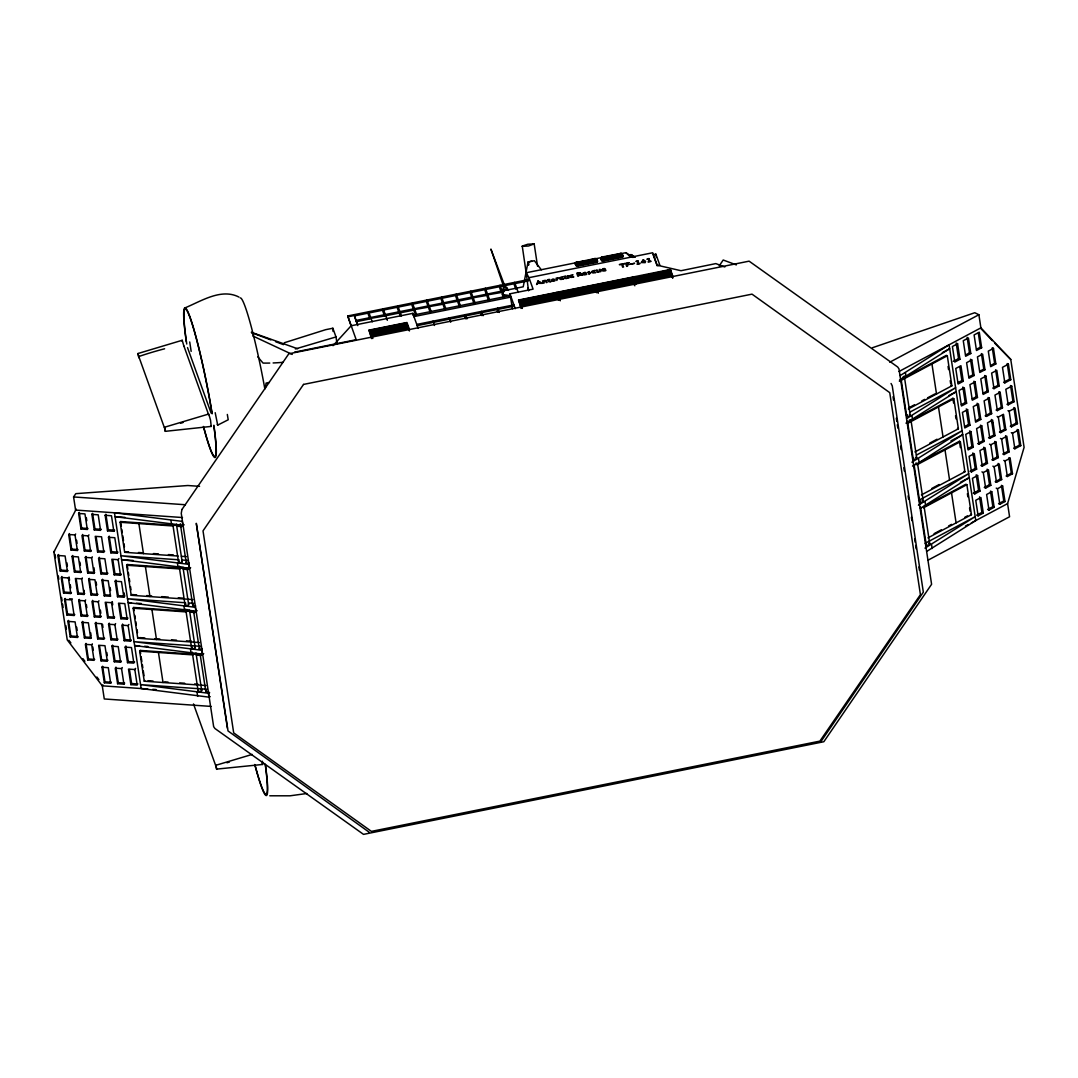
<?xml version="1.0" encoding="UTF-8"?>
<svg xmlns="http://www.w3.org/2000/svg" width="1078" height="1078" viewBox="0 0 1078 1078"><rect width="100%" height="100%" fill="white"/><g stroke="black" fill="none" stroke-linecap="round" stroke-linejoin="round"><path stroke-width="1.5" d="M265.39 388.067L266.091 383.081A162.778 1.011 -11.4 0 1 269.352 382.421M409.6 329.814L406.958 322.497L368.999 330.137L371.492 338.573M673.036 276.79L670.408 269.473L518.572 300.034L521.065 308.47M670.408 269.473L671.837 274.971M541.318 269.796L534.378 260.714L528.045 261.994L523.221 286.802L502.186 291.033L502.847 297.865M596.282 261.9L577.929 265.511C576.191 266.751 573.86 261.914 576.487 262.304M595.46 259.326C598.398 259.367 593.291 260.795 594.679 258.518C596.754 257.736 599.045 262.493 596.174 262.426L577.242 266.185L576.285 266.023L575.477 263.611M575.248 264.164L576.191 263.571M577.282 265.457L576.016 262.439L594.557 258.666M596.484 260.58C593.385 256.227 598.357 262.331 595.797 260.889L577.121 264.73M597.441 261.307L596.956 260.445L577.431 264.703M620.591 253.451C621.858 252.36 624.836 257.359 621.777 257.278L603.653 260.93C601.511 262.089 599.368 257.817 602.184 257.655L620.672 253.963L622.249 256.294L603.06 260.297L601.699 257.251M602.359 260.431L600.931 257.588L601.969 257.184M620.093 255.661L602.076 259.299L601.874 257.736M622.114 256.604L622.572 255.297L601.955 259.448L602.117 260.31M505.501 287.22C506.067 284.646 501.62 286.694 504.019 287.893M927.862 560.277L1009.574 516.753L1007.58 503.615L1024.1 447.33L1010.76 359.446L980.886 327.86L978.891 314.736L974.768 312.728L872.398 347.749M138.024 353.503L138.846 357.586L138.024 353.503L182.195 340.284L183.961 346.348M182.195 340.284L182.101 341.187M191.156 351.388L189.715 341.955M164.57 427.225L165.392 431.321L164.57 427.225L208.741 414.019L210.506 420.07L211.234 426.416L165.392 431.321M217.271 424.355L217.702 425.123L215.196 412.712M217.702 425.123L228.213 419.773L227.323 414.437M252.185 754.425L215.896 765.272L216.584 769.113L262.574 764.464L262.399 761.23M216.732 769.369L215.896 765.272M526.468 274.971L522.251 246.067L527.829 244.234L534.176 243.911L537.545 266.185M534.176 243.911L528.463 246.013L522.129 246.336M211.072 706.413L104.27 698.962L102.275 685.824L67.24 639.914L53.9 552.03L76.215 509.126L75.581 510.069L182.478 517.534M503.938 286.627L503.938 287.314M596.646 261.442L577.875 265.404M75.581 510.069L73.587 496.945L75.81 493.657L187.855 485.518L199.565 486.34M80.985 529.015L78.627 513.451L79.273 512.495L81.632 528.058L80.985 529.015L87.305 529.446L87.978 528.463L81.632 528.058M53.9 552.03L54.533 551.087M57.862 555.48L58.495 554.537L60.853 570.087L60.22 571.03L67.456 571.542L65.098 555.992L57.862 555.48L60.22 571.03M75.015 534.944L68.696 534.499L71.054 550.049L77.387 550.494L75.015 534.944L75.662 534.001M91.886 514.381L92.587 513.344L94.945 528.907L94.244 529.931L100.577 530.376L98.206 514.826L91.886 514.381L94.244 529.931M71.054 550.049L71.7 549.106L69.329 533.556M74.395 572.027L72.037 556.464L72.671 555.52L75.029 571.084L74.395 572.027L80.715 572.472L81.362 571.529L75.029 571.084M77.387 550.494L78.02 549.551L71.7 549.106M88.288 535.874L81.955 535.429L84.327 550.979L90.646 551.424L88.288 535.874L88.948 534.877M107.517 530.861L105.145 515.311L105.9 514.206L108.258 529.756L107.517 530.861L113.837 531.306L114.605 530.16L108.258 529.756M84.327 550.979L84.973 550.023L82.602 534.472M68.426 577.956L61.19 577.444L63.562 593.008L70.798 593.506L68.426 577.956L69.073 577.013L69.544 580.126M87.655 572.957L85.297 557.393L85.944 556.437L88.302 571.987L87.655 572.957L93.988 573.388L94.648 572.405L88.302 571.987M90.646 551.424L91.32 550.427L84.973 550.023M63.562 593.008L64.195 592.065L61.837 576.501M93.988 573.388L91.617 557.838L92.29 556.841M66.89 614.972L64.532 599.422L65.165 598.479L67.523 614.029L66.89 614.972L74.126 615.484L74.759 614.541L67.523 614.029M97.586 551.909L95.228 536.345L101.548 536.79L103.906 552.354L97.586 551.909L98.287 550.871L96.158 536.871M110.845 552.839L108.487 537.275L109.228 536.17L111.6 551.72L110.845 552.839L117.165 553.27L117.947 552.125L111.6 551.72M70.798 593.506L71.431 592.563L64.195 592.065M81.699 578.886L75.366 578.441L77.737 593.991L84.057 594.436L81.699 578.886L82.332 577.943M178.086 556.046L124.671 552.313L120.116 522.278L120.615 521.536L182.169 525.835M77.737 593.991L78.371 593.048L76.242 579.048M88.639 579.371L89.285 578.414L91.643 593.965L90.997 594.921L97.316 595.366L94.958 579.802L88.639 579.371L90.997 594.921M81.066 615.969L78.707 600.406L79.341 599.462L81.699 615.026L81.066 615.969L87.385 616.4L88.032 615.457L81.699 615.026M84.057 594.436L84.219 590.38M70.232 636.95L67.86 621.386L68.507 620.443L70.865 636.007L70.232 636.95L77.468 637.448L78.101 636.505L70.865 636.007M100.928 573.873L98.556 558.323L104.876 558.768L107.248 574.318L100.928 573.873L101.615 572.849L99.257 557.286M90.552 592.024L91.199 591.067M87.385 616.4L85.027 600.85L85.661 599.907M101.898 580.287L102.599 579.263L104.957 594.813L104.256 595.851L110.576 596.282L108.218 580.732L101.898 580.287L104.256 595.851M118.149 559.684L111.816 559.253L114.187 574.803L120.507 575.248L118.149 559.684L118.917 558.539M124.671 552.313L128.498 551.801M84.407 637.933L82.036 622.383L82.683 621.44L85.041 636.99L84.407 637.933L90.727 638.378L91.36 637.435L85.041 636.99M114.187 574.803L114.928 573.698L112.813 559.698M98.287 601.78L91.967 601.335L94.325 616.885L100.658 617.33L98.287 601.78L98.96 600.783M117.515 596.767L115.157 581.217L115.912 580.112L118.27 595.662L117.515 596.767L123.849 597.212L124.617 596.067L124.145 592.954M192.854 599.584L131.206 595.285L126.638 565.249L127.137 564.508L188.69 568.793M120.507 575.248L121.275 574.102L114.928 573.698M94.325 616.885L94.972 615.929L92.614 600.379M95.309 623.3L95.955 622.343L98.314 637.906L97.667 638.863L103.987 639.294L101.628 623.744L95.309 623.3L97.667 638.863M111.56 602.696L105.226 602.265L107.598 617.815L113.918 618.26L111.56 602.696L112.274 601.632L112.745 604.745M107.598 617.815L108.285 616.778L106.17 602.777M91.697 644.792L85.378 644.348L87.736 659.898L94.069 660.342L91.697 644.792L92.344 643.849M110.926 639.78L108.568 624.229L109.269 623.192L111.627 638.755L110.926 639.78L117.259 640.224L117.974 639.16L111.627 638.755M113.918 618.26L114.645 617.182L108.285 616.778M131.206 595.285L131.705 594.544L136.69 594.894M87.736 659.898L88.383 658.954L86.011 643.404M117.259 640.224L114.888 624.674L115.615 623.61M121.598 617.627L127.959 618.044L127.177 619.176L120.857 618.745L121.598 617.627L119.483 603.64M199.39 642.542L137.728 638.243L133.16 608.208L133.659 607.466L195.212 611.765M101.009 660.827L98.637 645.277L104.97 645.709L107.328 661.272L101.009 660.827L101.655 659.871L99.526 645.87M114.268 661.757L111.91 646.194L112.597 645.17L114.969 660.72L114.268 661.757L120.588 662.202L121.315 661.124L114.969 660.72M128.147 625.59L121.827 625.159L124.199 640.709L130.519 641.154L128.147 625.59L128.929 624.458M104.337 682.792L101.979 667.242L102.626 666.285L104.984 681.835L104.337 682.792L110.657 683.236L111.33 682.253L104.984 681.835M124.199 640.709L124.94 639.604L122.582 624.054M125.169 647.123L125.91 646.018L128.282 661.569L127.527 662.674L133.847 663.118L131.489 647.568L125.169 647.123L127.527 662.674M130.519 641.154L131.287 640.009L124.94 639.604M102.909 684.88L102.275 685.824L147.78 689.004M137.728 638.243L138.227 637.502M121.558 668.616L115.238 668.171L117.596 683.721L123.93 684.166L121.558 668.616L122.286 667.538M117.596 683.721L118.297 682.697L115.939 667.134M205.911 685.514L144.25 681.202L139.682 651.166L140.194 650.425L201.734 654.723M123.93 684.166L124.644 683.102L118.297 682.697M134.831 669.532L128.498 669.101L130.869 684.651L137.189 685.096L134.831 669.532L135.599 668.387M130.869 684.651L131.61 683.546L129.481 669.546M144.25 681.202L144.748 680.461M719.282 265.781L723.203 260.014L736.341 264.905M629.781 255.499L630.805 255.486L629.741 255.432M631.021 254.543C639.214 260.31 626.21 253.68 631.452 254.812L635.306 257.305M632.22 256.294L631.263 254.772M630.953 255.163L631.317 254.731M633.419 256.699L632.907 257.453L630.118 255.122M820.884 741.637L923.334 592.159L892.247 385.83L891.048 383.485M333.021 345.674L351.172 325.758L412.78 313.361L418.197 328.399M900.184 375.575L949.085 344.798L975.779 520.553L926.864 551.343M899.456 380.184L949.678 348.706L942.32 352.627M906.706 418.547L955.62 387.77L909.953 412.079M905.978 423.142L956.199 391.664L948.842 395.586M911.907 462.206L962.142 430.728L916.475 455.051M918.429 505.178L968.664 473.7L918.591 500.367M920.342 508.371L969.257 477.594L960.417 482.297M924.951 548.136L975.186 516.658L925.113 543.325M575.356 263.382L576.083 263.18M889.754 362.208L978.891 314.736M899.012 371.479L980.886 327.86M957.587 343.747L952.413 346.496L954.771 362.06L959.946 359.297L957.587 343.747L956.199 343.06L958.558 358.624L959.946 359.297M904.092 377.866L946.376 355.349L947.306 355.794L951.861 385.83L908.39 408.993M899.389 381.316L947.306 355.794M970.793 353.517L965.632 356.279L963.26 340.715L968.435 337.966L970.793 353.517L969.499 352.883L965.592 354.945M981.654 347.736L976.479 350.498L974.108 334.935L979.282 332.186L981.654 347.736L980.441 347.156L976.533 349.205M971.777 359.931L966.602 362.693L968.96 378.243L974.135 375.494L971.777 359.931L970.483 359.297L972.841 374.861L974.135 375.494M993.471 348.383L988.297 351.132L990.655 366.682L995.829 363.933L993.471 348.383L992.286 347.803L994.644 363.353L995.829 363.933M908.66 407.902L914.481 404.789M921.771 400.908L924.695 399.359M927.606 397.809L934.895 393.928M990.776 365.429L994.644 363.353M963.287 381.262L958.113 384.024L955.755 368.474L960.929 365.711L963.287 381.262L961.899 380.588L957.978 382.636M984.982 369.714L979.808 372.462L977.45 356.912L982.624 354.15L984.982 369.714L983.783 369.121L979.875 371.169M975.105 381.908L969.93 384.657L972.302 400.207L977.476 397.459L975.105 381.908L973.811 381.275M985.952 376.128L980.791 378.877L983.149 394.44L988.324 391.678L985.952 376.128L984.753 375.535L987.125 391.098L988.324 391.678M1008.402 364.175L1002.486 367.329L1004.844 382.879L1010.76 379.726L1008.402 364.175L1007.216 363.596L1009.587 379.146L1010.76 379.726M910.614 420.824L952.898 398.308L953.828 398.766L958.382 428.801L914.912 451.951M907.393 423.492L953.828 398.766M999.171 385.897L997.985 385.331L992.811 388.08L993.997 388.659L999.171 385.897L996.813 370.347L991.639 373.096L993.997 388.659M1009.587 379.146L1003.658 382.299L1004.844 382.879M966.616 403.239L961.455 405.988L959.083 390.438L964.258 387.676L966.616 403.239L965.228 402.566L961.32 404.614M967.599 409.653L962.425 412.402L964.783 427.966L969.957 425.204L967.599 409.653L966.211 408.98M989.294 398.092L984.12 400.854L986.478 416.404L991.652 413.656L989.294 398.092L988.095 397.512L990.453 413.063L991.652 413.656M1000.141 392.311L994.967 395.074L997.339 410.624L1002.5 407.875L1000.141 392.311L998.956 391.745L1001.327 407.295L1002.5 407.875M1011.743 386.14L1005.814 389.293L1008.186 404.843L1014.102 401.69L1011.743 386.14L1010.558 385.56L1012.916 401.124L1014.102 401.69M929.762 443.098L937.051 439.218M1001.327 407.295L996.153 410.044L997.339 410.624M1012.916 401.124L1007 404.277L1008.186 404.843M980.805 419.423L975.63 422.185L973.272 406.622L978.447 403.873L980.805 419.423L979.511 418.803L975.603 420.851M950.944 440.902L962.735 434.636L919.103 462.597L918.51 458.702M970.928 431.618L965.753 434.38L968.125 449.93L973.299 447.181L970.928 431.618L969.54 430.944M981.775 425.837L976.614 428.599L978.972 444.149L984.147 441.401L981.775 425.837L980.481 425.217L982.853 440.767L984.147 441.401M997.123 416.458L998.309 417.038L1003.483 414.289L1005.841 429.839L1000.667 432.601L999.481 432.022L1004.656 429.26L1005.841 429.839M1007.97 410.691L1009.156 411.257L1015.072 408.104L1017.443 423.667L1011.514 426.821L1010.329 426.241L1016.258 423.088L1017.443 423.667M912.5 466.114L959.42 441.266L960.35 441.724L964.918 471.76L921.434 494.91M916.879 464.874L960.35 441.724M989.82 438.369L994.994 435.62L992.636 420.07L987.461 422.819L989.82 438.369L988.566 437.762L993.795 435.04L994.994 435.62M989.55 444.176L990.79 444.783L995.964 442.034L998.322 457.584L993.161 460.346L991.908 459.74L997.123 457.005L998.322 457.584M1000.465 438.436L1001.637 439.015L1006.812 436.253L1009.183 451.817L1004.009 454.566L1002.823 453.986L1007.997 451.237L1009.183 451.817M1011.312 432.655L1012.498 433.235L1018.414 430.082L1020.772 445.632L1014.856 448.785L1013.67 448.205L1019.586 445.052L1020.772 445.632M931.904 488.388L939.194 484.507M971.453 471.894L976.628 469.146L974.269 453.595L969.095 456.344L971.453 471.894L970.025 471.207M982.301 466.127L987.475 463.365L985.117 447.815L979.942 450.564L982.301 466.127L980.967 465.467L986.181 462.731L987.475 463.365M977.611 475.56L972.437 478.322L974.795 493.872L979.969 491.11L977.611 475.56L976.21 474.886L978.581 490.436L979.969 491.11M981.937 471.881L983.284 472.541L988.459 469.779L990.817 485.343L985.642 488.091L984.308 487.445L989.523 484.709L990.817 485.343M992.878 466.154L994.132 466.761L999.306 463.998L1001.664 479.562L996.49 482.311L995.25 481.704L1000.465 478.969L1001.664 479.562M1003.793 460.4L1004.979 460.98L1010.153 458.231L1012.511 473.781L1007.337 476.53L1006.151 475.964L1011.326 473.202L1012.511 473.781M923.671 506.754L965.942 484.238L966.872 484.682L971.44 514.718L927.969 537.882M923.401 507.846L966.872 484.682M991.787 491.757L986.613 494.506L988.984 510.056L994.159 507.307L991.787 491.757L990.493 491.123L992.851 506.673L994.159 507.307M996.22 488.118L997.473 488.725L1002.634 485.976L1005.006 501.526L999.832 504.288L998.578 503.682L1003.793 500.947L1005.006 501.526M934.06 533.691L941.35 529.797M948.64 525.916L951.551 524.366M964.675 517.373L967.586 515.823M978.137 515.836L983.298 513.088L980.94 497.524L975.765 500.286L978.137 515.836L976.695 515.136L981.91 512.414L983.298 513.088M965.47 526.051L968.421 524.487M971.359 522.911L1007.58 503.615M184.89 307.931C201.249 301.18 221.246 287.92 238.979 297.083M953.343 361.359L958.558 358.624M968.92 376.909L972.841 374.861M972.262 398.873L976.169 396.825L977.476 397.459M983.203 393.147L987.125 391.098M964.648 426.578L968.57 424.53L969.957 425.204M990.453 413.063L985.238 415.798L986.478 416.404M967.99 448.556L971.898 446.494L973.299 447.181M978.932 442.815L982.853 440.767M971.332 470.52L975.24 468.472L976.628 469.146M978.581 490.436L973.353 493.172L974.795 493.872M992.851 506.673L987.637 509.409L988.984 510.056M602.454 259.367L622.1 255.419L622.249 256.254M621.952 256.497L623.044 256.106M284.269 342.764L325.664 329.679L332.859 328.238L335.999 336.942L336.915 343.033M295.372 348.962L335.999 336.942M601.713 257.938L621.561 254.085M601.996 258.37L600.85 259.003M595.312 259.34L575.881 263.153L594.652 259.165M601.915 257.885L602.009 257.036L620.16 253.519M528.516 290.804L526.226 272.747L585.327 260.849M588.615 260.189L601.753 257.548M603.397 257.224L625.914 252.683L631.506 256.294M576.407 264.083L596.053 260.121M602.009 258.922L621.669 254.974M576.461 264.447L596.121 260.485M621.696 256.793L602.952 260.526M526.226 272.747L528.961 277.666L652.689 252.764L657.176 265.201L680.986 270.713L715.819 263.598L724.847 266.967M350.956 325.448L347.722 315.962L529.231 279.431M655.869 254.125L653.133 254.677L657.122 265.754L659.857 265.201L655.869 254.125L656.367 257.399M347.857 316.838L352.573 315.881M354.271 315.935L367.881 313.186L369.808 318.576L369.687 317.7L356.077 320.435M383.472 310.046L397.081 307.311L399.022 312.701M427.279 301.234L440.889 298.498L442.815 303.875L442.694 302.999L429.084 305.748L429.219 306.624L442.95 304.239L444.891 309.615M456.479 295.359L470.089 292.623L472.029 298L471.894 297.124L458.285 299.859M528.489 280.859L514.88 283.608L514.624 282.369L518.235 292.421M370.67 317.498L384.28 314.763L384.415 315.638L382.474 310.248L368.865 312.997L368.609 311.758L372.22 321.81M398.887 311.825L385.277 314.56L385.412 315.436M501.095 291.249L487.485 293.984L487.62 294.86L501.351 292.488M356.333 321.675L369.943 318.926M384.55 315.989L370.805 318.374M385.533 315.787L399.143 313.051L400.113 315.746M458.541 301.099L472.151 298.363L474.091 303.74M512.495 308.712L509.921 293.809L533.084 289.147L528.961 277.666M510.19 295.574L413.049 315.126L412.78 313.361M413.602 316.649L510.729 297.097M406.999 324.923L407.336 326.028L370.792 333.371L369.835 330.34L406.379 322.982L408.966 330.434M519.502 300.883L556.046 293.526L556.908 295.924L520.364 303.282L519.394 300.236L555.952 292.879L558.485 300.169M559.603 299.226L557.353 292.596L593.911 285.239L596.363 292.071M631.87 277.598L632.395 279.445L595.851 286.802L595.312 284.956L631.87 277.598L634.821 285.791M668.333 270.928L633.379 277.962L669.829 269.958L672.78 278.151M369.929 330.986L406.473 323.629L406.905 324.828L370.428 332.226M557.528 293.283L594.005 285.886L594.867 288.284L558.391 295.682M595.487 285.643L632.031 278.286M519.933 302.083L556.571 294.82M557.892 294.442L594.436 287.085M633.81 279.162L670.354 271.804L670.785 273.003L634.241 280.361L633.419 277.976M595.945 286.896L596.282 288.001L632.826 280.644L634.403 284.888M416.768 324.424L513.91 304.885M371.223 334.571L407.767 327.213L408.198 328.413L371.654 335.77L370.859 333.425M520.849 304.508L557.339 297.11L557.771 298.31L521.226 305.667L520.458 303.376M558.754 296.827L595.299 289.47L596.161 291.868M596.35 288.042L596.713 289.187L633.325 281.884M634.74 281.601L671.217 274.203L671.648 275.389L635.104 282.746L634.282 280.361M417.024 325.664L432.116 322.632M448.3 319.371L433.221 322.403L432.952 321.177L434.501 325.475M481.785 312.633L496.877 309.588L497.847 312.283M513.061 306.341L497.982 309.373L497.713 308.133L499.262 312.445M559.186 298.027L595.824 290.777M596.808 289.295L597.145 290.386L633.689 283.029M294.577 352.115L356.185 339.705L347.722 315.962M306.826 793.502L290.063 795.807L269.783 795.793M620.295 253.37L620.268 254.273M594.679 258.639L595.393 258.653M575.8 262.655L577.39 264.582M577.552 265.444L576.797 265.7M577.296 264.582L576.514 265.471M620.672 253.451L622.734 256.214M602.4 260.553L601.888 260.863M621.211 254.179L623.124 256.591M595.595 259.326L597.535 261.792M576.986 265.606L575.153 263.679M94.945 528.907L101.292 529.311M98.287 550.871L104.633 551.276M101.615 572.849L107.962 573.253M91.643 593.965L97.99 594.369M104.957 594.813L109.713 595.123M118.27 595.662L124.617 596.067M94.972 615.929L101.319 616.333M98.314 637.906L104.66 638.311M101.655 659.871L108.002 660.275M128.282 661.569L134.629 661.973M131.61 683.546L137.957 683.951M73.587 496.945L185.403 504.747M78.627 513.451L84.946 513.896L87.305 529.446M105.145 515.311L111.479 515.756L113.837 531.306M125.008 517.386L115.05 516.685L182.856 525.282A21.843 10.767 -8.6 0 1 184.149 524.811M210.25 696.671A21.843 10.767 -8.6 0 0 208.943 697.143L141.151 688.546L114.457 512.778L182.263 521.388L182.856 525.282M120.116 522.278L173.531 526.01M176.819 526.239L181.778 526.59M108.487 537.275L114.807 537.72L117.165 553.27M138.483 552.502L143.482 552.852M153.453 553.553L158.453 553.903M168.424 554.591L173.423 554.941M181.387 556.275L186.332 556.625M179.056 559.805L120.979 555.749L188.785 564.346L189.378 568.254A21.843 10.767 -8.6 0 1 190.671 567.783M182.371 560.034L187.356 560.385M133.187 560.466L121.571 559.644L189.378 568.254M72.037 556.464L78.357 556.908L80.715 572.472M85.297 557.393L91.617 557.838M126.638 565.249L180.053 568.968M183.354 569.197L188.3 569.548M60.853 570.087L68.089 570.599M115.157 581.217L121.477 581.662L123.849 597.212M146.675 595.582L151.661 595.932M161.646 596.633L168.303 597.091M178.274 597.791L183.273 598.142M78.371 593.048L84.69 593.493M185.578 602.764L127.5 598.708L195.307 607.305L195.9 611.213A21.843 10.767 -8.6 0 1 197.193 610.741M188.893 602.993L193.878 603.343M131.422 602.845L128.093 602.615L195.9 611.213M136.394 603.195L141.366 603.545M69.504 598.775L72.401 598.977M64.532 599.422L71.768 599.92L74.126 615.484M78.707 600.406L85.027 600.85M133.16 608.208L186.575 611.94M189.876 612.169L194.822 612.506M67.86 621.386L75.096 621.898L77.468 637.448M82.036 622.383L88.369 622.814L90.727 638.378M108.568 624.229L114.888 624.674M139.884 637.624L144.883 637.974M154.855 638.661L159.854 639.011M171.496 639.82L176.482 640.17M186.467 640.871L191.453 641.221M200.4 646.301L134.022 641.679L201.829 650.277L202.421 654.171A21.843 10.767 -8.6 0 1 203.715 653.713M139.601 645.924L134.615 645.574L202.421 654.171M144.573 646.274L147.888 646.504M111.91 646.194L118.23 646.638L120.588 662.202M139.682 651.166L193.097 654.898M196.398 655.128L201.343 655.478M88.383 658.954L94.702 659.399M101.979 667.242L108.299 667.686L110.657 683.236M148.077 680.703L153.063 681.053M164.705 681.862L168.033 682.091M179.689 682.9L184.675 683.25M194.66 683.951L197.975 684.18M206.922 689.273L140.558 684.638L208.35 693.235A21.843 10.767 -8.6 0 1 209.658 692.763M152.766 689.354L156.081 689.583M502.335 294.55L510.366 295.642M251.309 332.267L297.636 348.746M621.534 254.219L621.534 253.438M251.996 332.832L270.874 339.92M275.604 341.686L283.46 344.637M252.697 335.932L292.232 354.433M1010.76 359.446L994.644 343.087M950.931 385.385L951.861 385.83M1018.414 430.082L1017.228 429.502L1019.586 445.052M991.868 422.374L993.067 422.953M995.964 442.034L994.765 441.454L997.123 457.005M957.453 428.343L958.382 428.801M1010.153 458.231L1008.968 457.651L1011.326 473.202M977.625 443.503L978.972 444.149M1002.634 485.976L1001.435 485.383L1003.793 500.947M963.988 471.302L964.918 471.76M970.51 514.273L971.44 514.718M602.615 260.243L600.931 257.588M631.223 255.324L634.147 257.211M369.148 832.189L228.024 730.951L196.29 523.315L227.418 728.256M251.726 332.428L252.063 332.684A1.833 1.577 -3.2 0 1 252.522 333.789M625.914 252.683L630.697 257.184M211.234 426.416L210.816 425.662M262.574 764.464L262.143 763.696M980.859 328.507L992.339 340.648M595.891 258.558L596.08 259.475M576.824 264.501L576.986 265.377M257.804 356.899L263.059 363.084A162.778 139.965 -3.2 0 0 269.769 363.057M68.884 640.278L70.879 642.906M82.898 658.645L84.892 661.272M96.899 677.011L98.907 679.639M669.964 270.618L670.354 271.804M670.826 273.003L671.217 274.203M671.688 275.402L672.456 277.598M635.144 282.759L635.629 284.04M632.436 279.458L632.826 280.644M597.172 290.4L597.953 292.596M594.908 288.284L595.299 289.47M596.201 291.868L596.498 292.704M559.644 299.226L559.994 300.236M556.949 295.924L557.339 297.11M557.811 298.323L558.323 299.684M521.253 305.68L521.981 307.688M407.376 326.028L407.767 327.213M408.239 328.426L408.791 329.881M371.694 335.784L372.462 337.966M600.769 258.518L601.807 260.377M575.315 262.749L576.353 264.595M504.45 285.091L490.894 249.072L503.857 287.193M633.271 277.315L635.737 284.147M632.449 277.113L635.077 284.43M595.312 284.956L598.263 293.149M594.49 284.754L597.118 292.071M557.353 292.596L560.304 300.789M556.531 292.394L559.159 299.711M528.058 287.839L528.84 289.995M515.836 289.187L513.896 283.81L500.286 286.546L500.017 285.306L504.154 296.787M519.394 300.236L522.345 308.429M518.572 300.034L521.2 307.351M509.921 293.809L515.271 308.672M501.23 292.125L499.289 286.748L485.679 289.483L485.423 288.244L489.56 299.724M488.698 300.802L486.757 295.426L473.013 297.797L472.892 296.922L486.488 294.186L486.623 295.062L484.696 289.686L471.086 292.421L470.816 291.181L474.953 302.662M483.079 315.706L481.529 311.394L481.664 312.27M481.65 315.544L480.68 312.849L465.602 315.894L465.332 314.655L466.882 318.967M465.467 318.805L464.497 316.11L449.405 319.142L449.149 317.916L450.698 322.214M460.346 305.6L456.223 294.119L456.344 294.995M459.484 306.678L457.557 301.301L443.813 303.673L443.678 302.81L457.288 300.061L457.422 300.937L455.482 295.561L441.872 298.296L441.616 297.07L445.753 308.551M427.009 300.007L431.146 311.488M430.284 312.553L428.343 307.176L414.612 309.561L414.478 308.685L428.087 305.95L428.222 306.812L426.282 301.436L412.672 304.171L412.416 302.945L416.539 314.426M415.69 315.504L413.75 310.114L400.14 312.849L399.871 311.623L413.48 308.887L413.615 309.763L411.675 304.373L398.078 307.109L397.809 305.882L401.434 315.921M406.81 323.575L409.451 330.933M387.339 320.301L383.216 308.82L383.337 309.696M369.835 330.34L372.786 338.532M368.999 330.137L371.64 337.454M357.626 324.748L354.002 314.695L357.761 325.623M187.518 347.588L211.113 413.117M183.907 346.038L208.62 414.68M164.624 428.289L138.792 356.522A306.947 265.821 -19.8 0 1 164.611 348.787M193.488 703.934L215.964 766.337M621.48 255.85L621.777 257.278M621.4 255.742L621.561 256.604M603.37 259.488L603.653 260.93M603.33 259.38L603.478 260.243M596.174 262.426L595.797 260.889M577.727 264.528L578.037 266.077M576.407 262.197L576.555 263.059M1013.886 407.538L1016.258 423.088M1009.156 411.257L1011.514 426.821M1012.498 433.235L1014.856 448.785M995.627 369.767L997.985 385.331M1002.527 415.259L1004.656 429.26M1005.626 435.674L1007.997 451.237M998.309 417.038L1000.667 432.601M1001.637 439.015L1004.009 454.566M1004.979 460.98L1007.337 476.53M978.325 333.156L980.441 347.156M981.425 353.571L983.783 369.121M991.423 419.477L993.795 435.04M998.107 463.419L1000.465 478.969M990.79 444.783L993.161 460.346M994.132 466.761L996.49 482.311M997.473 488.725L999.832 504.288M967.141 337.333L969.499 352.883M974.054 382.825L976.169 396.825M977.153 403.239L979.511 418.803M983.823 447.181L986.181 462.731M987.152 469.146L989.523 484.709M983.284 472.541L985.642 488.091M959.77 366.587L961.899 380.588M962.87 387.002L965.228 402.566M966.44 410.529L968.57 424.53M969.782 432.494L971.898 446.494M972.882 452.908L975.24 468.472M979.552 496.85L981.91 512.414M948.061 366.412L948.532 369.565M950.217 380.642L950.688 383.795M952.898 398.308L953.612 403.051M955.539 415.704L956.024 418.857M959.42 441.266L960.377 447.599M967.384 493.724L967.869 496.877M969.553 507.954L970.025 511.107M931.958 363.973L936.512 394.009M938.48 406.932L943.034 436.967M945.002 449.903L949.556 479.939M951.524 492.862L956.092 522.897M905.453 372.772L906.046 376.667M911.975 415.731L912.567 419.638M925.032 501.661L925.625 505.569M931.554 544.619L932.147 548.527M904.253 375.966L910.182 415.03M911.031 420.555L916.718 458.002M917.553 463.527L923.24 500.96M924.075 506.485L929.762 543.918M900.965 378.311L906.652 415.744M907.487 421.269L913.174 458.702M914.009 464.241L919.696 501.674M920.545 507.199L926.218 544.633M893.056 396.704L893.554 400.019M896.317 418.197L896.815 421.498M897.327 424.799L897.826 428.114M900.588 446.292L901.087 449.593M903.849 467.771L904.348 471.086M908.107 495.867L908.619 499.181M911.382 517.359L911.88 520.661M914.643 538.838L915.141 542.153M915.64 545.455L916.138 548.756M918.901 566.934L919.413 570.249M528.045 261.994L528.543 265.309M502.442 292.69L502.941 296.005M208.35 693.235L208.943 697.143M180.322 523.746L186.265 562.81M187.1 568.349L192.787 605.782M193.622 611.307L199.309 648.74M200.144 654.265L205.831 691.712M176.428 524.137L182.115 561.571M182.95 567.095L188.637 604.529M189.472 610.054L195.158 647.501M195.994 653.025L201.68 690.459M172.884 524.838L178.571 562.285M179.164 566.179L185.093 605.243M185.685 609.137L191.628 648.201M192.221 652.109L198.15 691.173M170.971 520.593L171.564 524.501M177.493 563.565L178.086 567.459M184.015 606.523L184.607 610.418M190.536 649.482L191.129 653.389M197.072 692.453L197.665 696.348M138.887 523.585L143.441 553.62M145.409 566.556L149.963 596.592M151.931 609.515L156.485 639.55M158.453 652.486L163.021 682.522M120.615 521.536L121.342 526.28M121.814 529.446L122.299 532.599M122.771 535.766L123.498 540.509M123.97 543.676L124.455 546.829M127.137 564.508L127.864 569.251M128.336 572.405L128.821 575.571M129.306 578.724L129.778 581.891M130.505 586.634L130.977 589.801M133.659 607.466L134.144 610.633M134.871 615.376L135.343 618.529M135.828 621.696L136.3 624.863M137.027 629.592L137.499 632.759M140.194 650.425L140.666 653.591M141.151 656.758L141.865 661.501M142.35 664.654L142.835 667.821M143.307 670.988L144.034 675.731M127.177 619.176L124.819 603.626L118.499 603.181L120.857 618.745M110.118 587.443L110.589 590.555M86.321 517.575L86.792 520.687M93.948 567.729L94.419 570.841M96.104 581.918L96.575 585.031M100.375 610.121L100.847 613.22M102.531 624.31L103.003 627.423M106.816 652.5L107.288 655.613M76.605 540.226L77.077 543.325M79.934 562.19L80.405 565.303M86.375 604.569L86.846 607.682M90.66 632.759L91.131 635.872M92.816 646.962L93.287 650.074M66.917 562.824L67.388 565.937M70.245 584.788L70.717 587.901M76.686 627.167L77.158 630.28M55.045 554.402L55.544 557.717M58.32 575.962L58.818 579.277M61.581 597.508L62.093 600.837M62.591 604.152L63.103 607.466M65.866 625.698L66.378 629.013M332.859 328.238L333.075 331.445M200.953 689.96A1.806 0.889 -8.6 0 1 201.29 691.241A1.806 0.889 -8.6 0 1 198.635 691.591A1.806 0.889 -8.6 0 1 198.77 690.257M208.755 691.914A1.806 0.889 -8.6 0 1 206.221 692.089A1.806 0.889 -8.6 0 1 206.45 690.796M187.761 609.636A1.806 0.889 -8.6 0 1 186.427 609.636M194.417 647.002A1.806 0.889 -8.6 0 1 194.768 648.269A1.806 0.889 -8.6 0 1 192.113 648.633A1.806 0.889 -8.6 0 1 192.234 647.285M202.219 648.943A1.806 0.889 -8.6 0 1 199.699 649.118A1.806 0.889 -8.6 0 1 199.929 647.824M195.697 605.984A1.806 0.889 -8.6 0 1 193.178 606.159A1.806 0.889 -8.6 0 1 193.407 604.866M188.246 604.152A1.806 0.889 -8.6 0 1 187.895 605.513A1.806 0.889 -8.6 0 1 185.308 605.513A1.806 0.889 -8.6 0 1 186.117 604.152M180.767 566.745A1.806 0.889 -8.6 0 1 179.554 566.556M181.724 561.193A1.806 0.889 -8.6 0 1 181.36 562.541A1.806 0.889 -8.6 0 1 178.786 562.554A1.806 0.889 -8.6 0 1 179.581 561.193M189.176 563.012A1.806 0.889 -8.6 0 1 186.642 563.188A1.806 0.889 -8.6 0 1 186.871 561.894M903.957 376.68A1.806 0.889 -8.6 0 1 902.798 377.179M909.455 414.531A1.806 0.889 -8.6 0 1 909.792 415.812A1.806 0.889 -8.6 0 1 907.15 416.162A1.806 0.889 -8.6 0 1 907.272 414.828M915.559 457.436A1.806 0.889 -8.6 0 1 916.57 458.554A1.806 0.889 -8.6 0 1 914.036 459.228A1.806 0.889 -8.6 0 1 913.47 458.002M910.155 419.854A1.806 0.889 -8.6 0 1 909.32 420.137M922.081 500.394A1.806 0.889 -8.6 0 1 923.091 501.513A1.806 0.889 -8.6 0 1 920.572 502.2A1.806 0.889 -8.6 0 1 920.006 500.96M916.287 462.988A1.806 0.889 -8.6 0 1 915.842 463.109M928.616 543.366A1.806 0.889 -8.6 0 1 929.721 544.323A1.806 0.889 -8.6 0 1 927.673 545.198A1.806 0.889 -8.6 0 1 926.204 544.403M226.959 762.779A306.947 265.821 -19.8 0 1 229.412 762.038M180.552 423.263A306.947 265.821 -19.8 0 1 183.017 422.563M283.137 362.302A162.778 139.965 -3.2 0 1 273.125 362.949M528.786 264.568A2.56 2.223 -19.8 0 1 528.786 262.843M529.123 262.304A2.56 2.223 -19.8 0 1 532.087 261.348M503.871 290.858A2.304 1.994 -19.8 0 1 503.332 288.217A2.304 1.994 -19.8 0 1 506.283 287.26A2.304 1.994 -19.8 0 1 507.347 289.726M503.803 291.815A2.304 1.994 -19.8 0 1 503.952 290.764M504.248 290.292A2.304 1.994 -19.8 0 1 505.178 289.578M505.744 289.389A2.304 1.994 -19.8 0 1 506.916 289.43M507.428 289.645A2.304 1.994 -19.8 0 1 508.142 290.413M503.399 291.895A2.722 2.358 -19.8 0 1 508.52 290.238M240.246 297.932A75.15 6.333 78.6 0 1 264.865 389.01M213.889 426.187A75.15 6.333 78.6 0 1 203.769 427.36M186.763 344.03A75.15 6.333 78.6 0 1 190.038 317.714A75.15 6.333 78.6 0 1 211.975 413.359M213.875 425.231A76.282 6.428 78.6 0 1 203.405 426.457M186.319 341.793A76.282 6.428 78.6 0 1 190.065 317.202A76.282 6.428 78.6 0 1 212.164 413.817M265.215 764.221A75.15 6.333 78.6 0 1 255.109 765.407M265.431 764.881A76.282 6.428 78.6 0 1 254.745 764.504M579.897 273.394L578.145 274.432L577.754 273.313L579.897 273.394M583.427 273.34L585.462 273.219L583.427 273.34M602.602 269.487L604.637 269.365L602.602 269.487M588.292 272.155C594.881 272.559 585.098 275.133 589.962 273.394C584.815 272.909 592.051 270.389 588.292 272.155M582.578 273.556L582.942 274.486A2.304 1.132 -8.6 0 0 583.953 274.836A2.169 1.065 -8.6 0 0 584.842 274.836L586.742 274.338L583.494 273.947L586.405 273.354L585.61 272.505A1.496 0.741 -8.6 0 0 584.613 272.424L582.578 273.556M601.753 269.702L602.117 270.632A2.304 1.132 -8.6 0 0 603.128 270.982A2.169 1.065 -8.6 0 0 604.017 270.969L605.917 270.484L602.656 270.093L605.58 269.5L604.785 268.651A1.496 0.741 -8.6 0 0 603.788 268.57L601.753 269.702M559.603 278.151L559.954 279.108A2.399 1.186 -8.6 0 0 560.924 279.471L563.578 279L560.573 278.488L562.77 276.884L560.587 277.329A1.981 0.984 -8.6 0 0 559.725 277.922L559.603 278.151M569.858 276.089L570.195 277.046A2.399 1.186 -8.6 0 0 571.178 277.41L573.833 276.938L570.828 276.426L573.011 274.823L570.828 275.267A1.981 0.984 -8.6 0 0 569.966 275.86L569.858 276.089M591.889 271.656L592.226 272.599A2.399 1.186 -8.6 0 0 593.21 272.977L595.864 272.505L592.86 271.993L595.043 270.389L592.86 270.834A1.981 0.984 -8.6 0 0 592.011 271.427L591.889 271.656M552.273 280.482L554.105 280.455L552.273 280.482M551.464 280.576C559.078 282.638 552.731 276.184 551.464 280.576M537.976 280.981L536.574 284.511L537.787 283.366L542.409 283.339L537.976 280.981M538.542 281.466L537.935 283.002L540.091 282.571L538.542 281.466M181.939 509.49L181.252 513.344L213.646 726.639L214.926 728.512L363.515 834.372L823.821 741.731L931.594 584.276L898.985 368.892L897.705 367.019L749.102 261.159L288.796 353.8L181.939 509.49M580.826 273.462L579.843 274.284L582.443 275.281L578.266 274.742L578.724 276.035L577.835 276.211L576.743 273.179L579.816 272.68L580.826 273.462M303.538 384.415L203.014 530.875L233.683 732.878L371.411 831.381L819.886 741.125L920.423 594.665L889.741 392.648L752.013 294.146L303.538 384.415M557.218 278.205L556.032 278.205L556.827 280.442L558.296 277.706A1.496 0.741 -8.6 0 0 557.218 278.205M643.283 259.785L641.235 262.533L645.17 262.655L645.587 261.307L643.283 259.785M643.526 260.27L641.936 262.035L644.011 261.617L643.526 260.27M543.945 281.264L544.188 282.988L543.352 283.15L542.544 280.927L544.996 280.374L546.371 280.536L547.125 282.396L546.29 282.557L545.481 280.765L543.945 281.264M599.745 270.955L597.94 271.737L597.131 269.945L596.296 270.106L597.401 272.128L600.864 271.575L600.069 269.352L599.233 269.513L599.745 270.955M637.88 260.795L635.872 261.469L637.179 261.375L638.041 263.773C633.662 264.986 643.499 263.005 638.89 263.598L637.88 260.795M648.902 258.572L646.894 259.246L648.215 259.151L649.064 261.55C644.684 262.776 654.521 260.795 649.913 261.375L648.902 258.572M550.818 281.654L548.756 281.708L548.096 280.132C545.63 279.539 552.381 279.04 548.945 279.97L549.497 281.385L550.818 281.654M566.92 278.407L564.872 278.461L564.212 276.898C561.732 276.291 568.483 275.793 565.047 276.723L565.613 278.137L566.92 278.407M624.701 263.531L619.338 264.609L621.696 264.474L622.666 267.182L623.569 267.007L622.585 264.299L624.701 263.531M629.107 262.641L625.59 263.342L626.682 266.374L627.571 266.199L627.086 264.824L629.282 264.379L626.965 264.501L626.601 263.49L629.107 262.641M568.16 275.766L567.324 275.941L568.119 278.164L568.968 278.003L568.16 275.766M634.457 263.355L630.684 264.11L634.457 263.355"/></g></svg>
